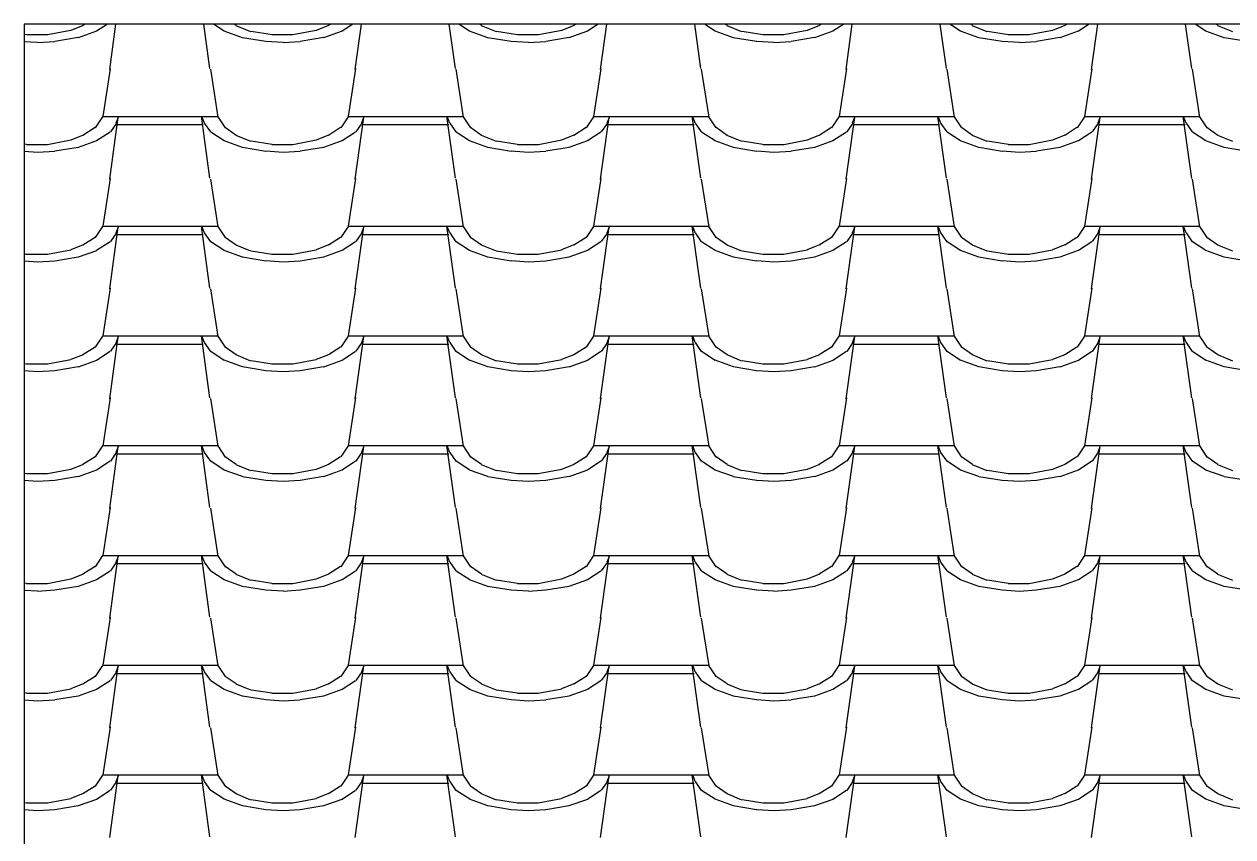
# Model space of a CAD drawing. Header units: millimetres. Extents: x 16028 to 40290, y -14212 to -8511.
# Drawn here: x 17046 to 18359, y -11668 to -10784 of the extents above; entities that cross this region are included whole.
import ezdxf

# ---------------------------------------------------------------- set-up
doc = ezdxf.new("R2010")
doc.units = ezdxf.units.MM
doc.layers.add('A-COB-___-___-EXI', color=250, linetype='Continuous', lineweight=25)

msp = doc.modelspace()

# ---------------------------------------------------------------- linework, layer by layer
at = {"layer": 'A-COB-___-___-EXI', "linetype": 'Continuous'}
for p, q in [((17096.5, -10791.5), (17071.2, -10796.2)), ((17109.8, -10785.8), (17096.5, -10791.2)), ((17124.5, -10792.1), (17104.4, -10799.3)), ((17112.1, -10784.5), (17109.7, -10786)), ((17136.3, -10784.5), (17124.6, -10792.1)), ((17145.2, -10784.5), (17138.4, -10833.7)), ((17247.7, -10832.7), (17241, -10784.5)), ((17263.2, -10792), (17251.6, -10784.5)), ((17283.1, -10799.2), (17263.1, -10792)), ((17276.2, -10786), (17274, -10784.5)), ((17292.2, -10792.8), (17276.2, -10786.2)), ((17315.2, -10796.1), (17292.5, -10792.5)), ((17363.2, -10791.5), (17337.9, -10796.2)), ((17376.5, -10785.8), (17363.2, -10791.2)), ((17391.2, -10792.1), (17371.1, -10799.3)), ((17378.9, -10784.5), (17376.4, -10786)), ((17403, -10784.5), (17391.3, -10792.1)), ((17411.9, -10784.5), (17405.1, -10833.7)), ((17514.5, -10832.7), (17507.8, -10784.5)), ((17529.9, -10792), (17518.3, -10784.5)), ((17549.8, -10799.2), (17529.8, -10792)), ((17542.9, -10786), (17540.7, -10784.5)), ((17558.9, -10792.8), (17542.9, -10786.2)), ((17581.9, -10796.1), (17559.2, -10792.6)), ((17629.9, -10791.5), (17604.6, -10796.2)), ((17643.2, -10785.8), (17629.9, -10791.2)), ((17657.8, -10792.1), (17637.8, -10799.3)), ((17645.6, -10784.5), (17643.1, -10786)), ((17669.7, -10784.5), (17658, -10792.1)), ((17678.6, -10784.5), (17671.8, -10833.7)), ((17781.2, -10832.8), (17774.5, -10784.5)), ((17796.6, -10792), (17785, -10784.5)), ((17816.5, -10799.2), (17796.5, -10792)), ((17809.6, -10786), (17807.4, -10784.5)), ((17825.6, -10792.8), (17809.6, -10786.2)), ((17848.6, -10796.1), (17825.9, -10792.6)), ((17896.6, -10791.5), (17871.3, -10796.2)), ((17909.9, -10785.8), (17896.5, -10791.2)), ((17924.5, -10792.1), (17904.5, -10799.3)), ((17912.3, -10784.5), (17909.8, -10786)), ((17936.3, -10784.5), (17924.7, -10792.1)), ((17945.3, -10784.5), (17938.5, -10833.6)), ((18047.9, -10832.8), (18041.2, -10784.5)), ((18063.3, -10792), (18051.7, -10784.5)), ((18083.2, -10799.2), (18063.2, -10792)), ((18076.3, -10786), (18074.1, -10784.5)), ((18092.3, -10792.7), (18076.3, -10786.2)), ((18115.3, -10796.1), (18092.6, -10792.6)), ((18163.3, -10791.5), (18138, -10796.2)), ((18176.6, -10785.9), (18163.2, -10791.2)), ((18191.2, -10792.1), (18171.2, -10799.3)), ((18179, -10784.5), (18176.5, -10786)), ((18203, -10784.5), (18191.4, -10792.1)), ((18212, -10784.5), (18205.2, -10833.6)), ((18314.6, -10832.8), (18307.9, -10784.5)), ((18330, -10792), (18318.4, -10784.5)), ((18349.9, -10799.2), (18329.9, -10792)), ((18343.1, -10786), (18340.8, -10784.5)), ((18359, -10792.7), (18343, -10786.2)), ((17048.5, -10796.1), (17045.8, -10795.7)), ((17060.4, -10804.5), (17045.8, -10803.6)), ((17071.1, -10796.2), (17048.4, -10796.2)), ((17079.1, -10803.5), (17060.4, -10804.7)), ((17104.5, -10799.1), (17079.2, -10803.3)), ((17308.3, -10803.4), (17283, -10799.2)), ((17327.1, -10804.5), (17308.4, -10803.3)), ((17337.8, -10796.2), (17315.1, -10796.2)), ((17345.8, -10803.5), (17327.1, -10804.7)), ((17371.2, -10799.1), (17345.9, -10803.3)), ((17575, -10803.4), (17549.7, -10799.2)), ((17593.8, -10804.5), (17575.1, -10803.3)), ((17604.5, -10796.2), (17581.8, -10796.2)), ((17612.5, -10803.5), (17593.8, -10804.7)), ((17637.9, -10799.1), (17612.6, -10803.3)), ((17841.7, -10803.4), (17816.4, -10799.2)), ((17860.5, -10804.5), (17841.8, -10803.3)), ((17871.2, -10796.2), (17848.5, -10796.2)), ((17879.2, -10803.5), (17860.5, -10804.7)), ((17904.6, -10799.1), (17879.3, -10803.3)), ((18108.4, -10803.4), (18083.1, -10799.2)), ((18127.2, -10804.5), (18108.5, -10803.3)), ((18137.9, -10796.2), (18115.2, -10796.2)), ((18145.9, -10803.5), (18127.2, -10804.7)), ((18171.3, -10799.1), (18146, -10803.3)), ((18375.1, -10803.4), (18349.8, -10799.2)), ((17139.2, -10832.9), (17131.2, -10884.7)), ((17256.6, -10885.4), (17248.6, -10833.5)), ((17405.9, -10832.9), (17397.9, -10884.8)), ((17523.3, -10885.4), (17515.3, -10833.5)), ((17672.6, -10832.9), (17664.6, -10884.8)), ((17790, -10885.4), (17782, -10833.5)), ((17939.3, -10832.9), (17931.3, -10884.8)), ((18056.6, -10885.4), (18048.6, -10833.5)), ((18206, -10832.9), (18198, -10884.8)), ((18323.3, -10885.4), (18315.3, -10833.5)), ((17131.1, -10885.1), (17123.1, -10897)), ((17148.4, -10885.1), (17131.1, -10885.1)), ((17147.7, -10885.6), (17138.4, -10953)), ((17148.3, -10885.1), (17145.6, -10892.2)), ((17247.7, -10952), (17238.4, -10884.6)), ((17241.6, -10892), (17238.9, -10884.9)), ((17256.4, -10885.1), (17239.1, -10885.1)), ((17264.5, -10897), (17256.5, -10885.1)), ((17397.8, -10885.1), (17389.8, -10897)), ((17415.1, -10885.1), (17397.8, -10885.1)), ((17414.4, -10885.6), (17405.1, -10952.9)), ((17415, -10885.1), (17412.3, -10892.2)), ((17514.4, -10952), (17505.1, -10884.6)), ((17508.3, -10892), (17505.6, -10884.9)), ((17523.1, -10885.1), (17505.8, -10885.1)), ((17531.2, -10897), (17523.2, -10885.1)), ((17664.5, -10885.1), (17656.5, -10897)), ((17681.8, -10885.1), (17664.5, -10885.1)), ((17681.1, -10885.5), (17671.8, -10952.9)), ((17681.7, -10885.1), (17679, -10892.2)), ((17781.2, -10952), (17771.8, -10884.6)), ((17775, -10892), (17772.3, -10884.9)), ((17789.8, -10885.1), (17772.5, -10885.1)), ((17797.9, -10897), (17789.9, -10885.1)), ((17931.2, -10885.1), (17923.2, -10897)), ((17948.5, -10885.1), (17931.2, -10885.1)), ((17947.9, -10885.5), (17938.5, -10952.9)), ((17948.4, -10885.1), (17945.7, -10892.2)), ((18047.9, -10952), (18038.6, -10884.7)), ((18041.7, -10892.1), (18039, -10884.9)), ((18056.5, -10885.1), (18039.2, -10885.1)), ((18064.6, -10897), (18056.6, -10885.1)), ((18197.9, -10885.1), (18189.9, -10897)), ((18215.2, -10885.1), (18197.9, -10885.1)), ((18214.6, -10885.5), (18205.2, -10952.9)), ((18215.1, -10885.1), (18212.4, -10892.2)), ((18314.6, -10952.1), (18305.3, -10884.7)), ((18308.4, -10892.1), (18305.7, -10884.9)), ((18323.2, -10885.1), (18305.9, -10885.1)), ((18331.3, -10897), (18323.3, -10885.1)), ((17123, -10896.9), (17109.7, -10905.3)), ((17146.2, -10891.9), (17139.6, -10901.5)), ((17248.6, -10901.6), (17241.9, -10892)), ((17276.2, -10905.3), (17264.2, -10896.9)), ((17389.7, -10896.9), (17376.4, -10905.3)), ((17412.9, -10892), (17406.3, -10901.5)), ((17515.3, -10901.6), (17508.6, -10892)), ((17542.9, -10905.3), (17530.9, -10896.9)), ((17656.4, -10896.9), (17643.1, -10905.3)), ((17679.6, -10892), (17672.9, -10901.5)), ((17782, -10901.6), (17775.3, -10892.1)), ((17809.6, -10905.3), (17797.6, -10896.9)), ((17923.1, -10896.9), (17909.8, -10905.3)), ((17946.3, -10892), (17939.6, -10901.5)), ((18048.6, -10901.6), (18042, -10892.1)), ((18076.3, -10905.3), (18064.3, -10896.9)), ((18189.8, -10896.9), (18176.5, -10905.3)), ((18213, -10892), (18206.3, -10901.5)), ((18315.3, -10901.6), (18308.7, -10892.1)), ((18343, -10905.3), (18331, -10896.9)), ((17096.5, -10910.7), (17071.2, -10915.5)), ((17109.8, -10905.1), (17096.5, -10910.5)), ((17124.5, -10911.4), (17104.4, -10918.5)), ((17139.2, -10901.8), (17124.6, -10911.3)), ((17263.2, -10911.3), (17248.6, -10901.8)), ((17283.1, -10918.4), (17263.1, -10911.3)), ((17292.2, -10912), (17276.2, -10905.5)), ((17315.2, -10915.4), (17292.5, -10911.8)), ((17363.2, -10910.7), (17337.9, -10915.5)), ((17376.5, -10905.1), (17363.1, -10910.5)), ((17391.1, -10911.4), (17371.1, -10918.5)), ((17405.9, -10901.8), (17391.3, -10911.3)), ((17529.9, -10911.3), (17515.3, -10901.8)), ((17549.8, -10918.4), (17529.8, -10911.3)), ((17558.9, -10912), (17542.9, -10905.5)), ((17581.9, -10915.4), (17559.2, -10911.8)), ((17629.9, -10910.7), (17604.6, -10915.5)), ((17643.2, -10905.1), (17629.8, -10910.5)), ((17657.8, -10911.4), (17637.8, -10918.5)), ((17672.6, -10901.8), (17658, -10911.3)), ((17796.6, -10911.3), (17782, -10901.8)), ((17816.5, -10918.4), (17796.5, -10911.3)), ((17825.6, -10912), (17809.6, -10905.5)), ((17848.6, -10915.4), (17825.9, -10911.8)), ((17896.6, -10910.7), (17871.2, -10915.5)), ((17909.9, -10905.1), (17896.5, -10910.5)), ((17924.5, -10911.4), (17904.5, -10918.5)), ((17939.3, -10901.8), (17924.7, -10911.3)), ((18063.3, -10911.3), (18048.7, -10901.8)), ((18083.2, -10918.4), (18063.2, -10911.3)), ((18092.3, -10912), (18076.3, -10905.5)), ((18115.3, -10915.4), (18092.6, -10911.8)), ((18163.3, -10910.7), (18137.9, -10915.5)), ((18176.6, -10905.1), (18163.2, -10910.5)), ((18191.2, -10911.4), (18171.2, -10918.5)), ((18206, -10901.8), (18191.3, -10911.3)), ((18330, -10911.3), (18315.4, -10901.8)), ((18349.9, -10918.4), (18329.9, -10911.3)), ((18359, -10912), (18343, -10905.5)), ((17048.5, -10915.4), (17045.8, -10915)), ((17060.4, -10923.8), (17045.8, -10922.8)), ((17071.1, -10915.5), (17048.4, -10915.5)), ((17079.1, -10922.7), (17060.4, -10923.9)), ((17104.5, -10918.4), (17079.2, -10922.6)), ((17308.3, -10922.7), (17283, -10918.5)), ((17327.1, -10923.8), (17308.4, -10922.6)), ((17337.8, -10915.5), (17315.1, -10915.5)), ((17345.8, -10922.7), (17327.1, -10923.9)), ((17371.2, -10918.4), (17345.9, -10922.6)), ((17575, -10922.7), (17549.7, -10918.5)), ((17593.8, -10923.8), (17575.1, -10922.6)), ((17604.5, -10915.5), (17581.8, -10915.5)), ((17612.5, -10922.7), (17593.8, -10923.9)), ((17637.9, -10918.4), (17612.6, -10922.6)), ((17841.7, -10922.7), (17816.4, -10918.5)), ((17860.5, -10923.8), (17841.8, -10922.6)), ((17871.2, -10915.5), (17848.5, -10915.5)), ((17879.2, -10922.7), (17860.5, -10923.9)), ((17904.6, -10918.4), (17879.3, -10922.6)), ((18108.4, -10922.7), (18083.1, -10918.5)), ((18127.2, -10923.8), (18108.5, -10922.6)), ((18137.9, -10915.5), (18115.2, -10915.5)), ((18145.9, -10922.7), (18127.2, -10923.9)), ((18171.3, -10918.4), (18146, -10922.6)), ((18375.1, -10922.7), (18349.8, -10918.5)), ((17139.2, -10952.1), (17131.2, -11004)), ((17256.6, -11004.7), (17248.6, -10952.8)), ((17405.9, -10952.1), (17397.9, -11004)), ((17523.3, -11004.7), (17515.3, -10952.8)), ((17672.6, -10952.2), (17664.6, -11004)), ((17790, -11004.7), (17782, -10952.8)), ((17939.3, -10952.2), (17931.3, -11004)), ((18056.7, -11004.7), (18048.6, -10952.8)), ((18206, -10952.2), (18198, -11004.1)), ((18323.3, -11004.7), (18315.3, -10952.8)), ((17131.1, -11004.3), (17123.1, -11016.3)), ((17148.4, -11004.4), (17131.1, -11004.4)), ((17147.7, -11004.8), (17138.4, -11072.2)), ((17148.3, -11004.4), (17145.6, -11011.5)), ((17247.7, -11071.3), (17238.4, -11003.9)), ((17241.6, -11011.3), (17238.9, -11004.2)), ((17256.4, -11004.4), (17239.1, -11004.4)), ((17264.5, -11016.3), (17256.5, -11004.4)), ((17397.8, -11004.3), (17389.8, -11016.3)), ((17415.1, -11004.4), (17397.8, -11004.4)), ((17414.4, -11004.8), (17405.1, -11072.2)), ((17415, -11004.4), (17412.3, -11011.5)), ((17514.4, -11071.3), (17505.1, -11003.9)), ((17508.3, -11011.3), (17505.6, -11004.2)), ((17523.1, -11004.4), (17505.8, -11004.4)), ((17531.2, -11016.3), (17523.2, -11004.4)), ((17664.5, -11004.3), (17656.5, -11016.3)), ((17681.8, -11004.4), (17664.5, -11004.4)), ((17681.1, -11004.8), (17671.8, -11072.2)), ((17681.7, -11004.4), (17679, -11011.5)), ((17781.2, -11071.3), (17771.8, -11003.9)), ((17775, -11011.3), (17772.3, -11004.2)), ((17789.8, -11004.4), (17772.5, -11004.4)), ((17797.9, -11016.3), (17789.9, -11004.4)), ((17931.2, -11004.3), (17923.2, -11016.3)), ((17948.5, -11004.4), (17931.2, -11004.4)), ((17947.9, -11004.8), (17938.5, -11072.2)), ((17948.4, -11004.4), (17945.7, -11011.5)), ((18047.9, -11071.3), (18038.5, -11003.9)), ((18041.7, -11011.3), (18039, -11004.2)), ((18056.5, -11004.4), (18039.2, -11004.4)), ((18064.6, -11016.3), (18056.6, -11004.4)), ((18197.9, -11004.3), (18189.9, -11016.3)), ((18215.2, -11004.4), (18197.9, -11004.4)), ((18214.6, -11004.8), (18205.2, -11072.2)), ((18215.1, -11004.4), (18212.4, -11011.5)), ((18314.6, -11071.3), (18305.3, -11003.9)), ((18308.4, -11011.3), (18305.7, -11004.2)), ((18323.2, -11004.4), (18305.9, -11004.4)), ((18331.3, -11016.3), (18323.3, -11004.4)), ((17123, -11016.2), (17109.7, -11024.6)), ((17146.2, -11011.2), (17139.6, -11020.8)), ((17248.6, -11020.9), (17241.9, -11011.3)), ((17276.2, -11024.6), (17264.2, -11016.2)), ((17389.7, -11016.2), (17376.4, -11024.6)), ((17412.9, -11011.2), (17406.2, -11020.8)), ((17515.3, -11020.9), (17508.6, -11011.3)), ((17542.9, -11024.6), (17530.9, -11016.2)), ((17656.4, -11016.2), (17643.1, -11024.6)), ((17679.6, -11011.2), (17672.9, -11020.8)), ((17782, -11020.9), (17775.3, -11011.3)), ((17809.6, -11024.6), (17797.6, -11016.2)), ((17923.1, -11016.2), (17909.8, -11024.6)), ((17946.3, -11011.2), (17939.6, -11020.8)), ((18048.6, -11020.9), (18042, -11011.3)), ((18076.3, -11024.6), (18064.3, -11016.2)), ((18189.8, -11016.2), (18176.5, -11024.6)), ((18213, -11011.3), (18206.3, -11020.8)), ((18315.3, -11020.9), (18308.7, -11011.3)), ((18343, -11024.6), (18331, -11016.2)), ((17096.5, -11030), (17071.1, -11034.8)), ((17109.8, -11024.4), (17096.4, -11029.7)), ((17124.4, -11030.7), (17104.4, -11037.8)), ((17139.2, -11021.1), (17124.6, -11030.6)), ((17263.2, -11030.6), (17248.6, -11021)), ((17283.1, -11037.7), (17263.1, -11030.5)), ((17292.2, -11031.3), (17276.2, -11024.7)), ((17315.2, -11034.7), (17292.5, -11031.1)), ((17363.2, -11030), (17337.8, -11034.8)), ((17376.5, -11024.4), (17363.1, -11029.8)), ((17391.1, -11030.6), (17371.1, -11037.8)), ((17405.9, -11021.1), (17391.3, -11030.6)), ((17529.9, -11030.6), (17515.3, -11021)), ((17549.8, -11037.7), (17529.8, -11030.5)), ((17558.9, -11031.3), (17542.9, -11024.7)), ((17581.9, -11034.7), (17559.2, -11031.1)), ((17629.9, -11030), (17604.5, -11034.8)), ((17643.2, -11024.4), (17629.8, -11029.8)), ((17657.8, -11030.6), (17637.8, -11037.8)), ((17672.6, -11021.1), (17658, -11030.6)), ((17796.6, -11030.6), (17782, -11021)), ((17816.5, -11037.7), (17796.5, -11030.5)), ((17825.6, -11031.3), (17809.6, -11024.7)), ((17848.6, -11034.7), (17825.9, -11031.1)), ((17896.6, -11030), (17871.2, -11034.8)), ((17909.9, -11024.4), (17896.5, -11029.8)), ((17924.5, -11030.6), (17904.5, -11037.8)), ((17939.3, -11021.1), (17924.7, -11030.6)), ((18063.3, -11030.6), (18048.7, -11021)), ((18083.2, -11037.7), (18063.2, -11030.5)), ((18092.3, -11031.3), (18076.3, -11024.7)), ((18115.3, -11034.7), (18092.6, -11031.1)), ((18163.3, -11030), (18137.9, -11034.8)), ((18176.6, -11024.4), (18163.2, -11029.8)), ((18191.2, -11030.6), (18171.2, -11037.8)), ((18206, -11021.1), (18191.3, -11030.6)), ((18330, -11030.6), (18315.4, -11021)), ((18349.9, -11037.7), (18329.9, -11030.5)), ((18359, -11031.3), (18343, -11024.7)), ((17048.5, -11034.7), (17045.8, -11034.2)), ((17060.4, -11043), (17045.8, -11042.1)), ((17071.1, -11034.8), (17048.4, -11034.8)), ((17079.1, -11042), (17060.4, -11043.2)), ((17104.5, -11037.7), (17079.2, -11041.9)), ((17308.3, -11041.9), (17283, -11037.8)), ((17327.1, -11043), (17308.4, -11041.8)), ((17337.8, -11034.8), (17315.1, -11034.8)), ((17345.8, -11042), (17327.1, -11043.2)), ((17371.2, -11037.7), (17345.9, -11041.9)), ((17575, -11041.9), (17549.7, -11037.8)), ((17593.8, -11043), (17575.1, -11041.8)), ((17604.5, -11034.8), (17581.8, -11034.8)), ((17612.5, -11042), (17593.8, -11043.2)), ((17637.9, -11037.7), (17612.6, -11041.9)), ((17841.7, -11041.9), (17816.4, -11037.8)), ((17860.5, -11043), (17841.8, -11041.8)), ((17871.2, -11034.8), (17848.5, -11034.8)), ((17879.2, -11042), (17860.5, -11043.2)), ((17904.6, -11037.7), (17879.3, -11041.9)), ((18108.4, -11041.9), (18083.1, -11037.8)), ((18127.2, -11043), (18108.5, -11041.8)), ((18137.9, -11034.8), (18115.2, -11034.8)), ((18145.9, -11042), (18127.2, -11043.2)), ((18171.3, -11037.7), (18146, -11041.9)), ((18375.1, -11041.9), (18349.8, -11037.8)), ((17139.2, -11071.4), (17131.2, -11123.3)), ((17256.6, -11124), (17248.6, -11072.1)), ((17405.9, -11071.4), (17397.9, -11123.3)), ((17523.3, -11124), (17515.3, -11072.1)), ((17672.6, -11071.4), (17664.6, -11123.3)), ((17790, -11123.9), (17782, -11072.1)), ((17939.3, -11071.4), (17931.3, -11123.3)), ((18056.7, -11123.9), (18048.6, -11072)), ((18206, -11071.4), (18198, -11123.3)), ((18323.3, -11123.9), (18315.3, -11072)), ((17131.1, -11123.6), (17123.1, -11135.5)), ((17148.4, -11123.6), (17131.1, -11123.6)), ((17148.3, -11123.6), (17145.6, -11130.8)), ((17247.7, -11190.5), (17238.4, -11123.2)), ((17241.6, -11130.6), (17238.9, -11123.4)), ((17256.4, -11123.6), (17239.1, -11123.6)), ((17264.5, -11135.6), (17256.5, -11123.7)), ((17397.8, -11123.6), (17389.8, -11135.5)), ((17415.1, -11123.6), (17397.8, -11123.6)), ((17415, -11123.6), (17412.3, -11130.8)), ((17514.4, -11190.6), (17505.1, -11123.2)), ((17508.3, -11130.6), (17505.6, -11123.4)), ((17523.1, -11123.6), (17505.8, -11123.6)), ((17531.2, -11135.6), (17523.2, -11123.7)), ((17664.5, -11123.6), (17656.5, -11135.5)), ((17681.8, -11123.6), (17664.5, -11123.6)), ((17681.7, -11123.6), (17679, -11130.8)), ((17781.2, -11190.6), (17771.8, -11123.2)), ((17775, -11130.6), (17772.3, -11123.4)), ((17789.8, -11123.6), (17772.5, -11123.6)), ((17797.9, -11135.6), (17789.9, -11123.7)), ((17931.2, -11123.6), (17923.2, -11135.5)), ((17948.5, -11123.6), (17931.2, -11123.6)), ((17948.4, -11123.6), (17945.7, -11130.8)), ((18047.9, -11190.6), (18038.5, -11123.2)), ((18041.7, -11130.6), (18039, -11123.4)), ((18056.5, -11123.6), (18039.2, -11123.6)), ((18064.6, -11135.6), (18056.6, -11123.7)), ((18197.9, -11123.6), (18189.9, -11135.5)), ((18215.2, -11123.6), (18197.9, -11123.6)), ((18215.1, -11123.6), (18212.4, -11130.8)), ((18314.6, -11190.6), (18305.3, -11123.2)), ((18308.4, -11130.6), (18305.7, -11123.4)), ((18323.2, -11123.6), (18305.9, -11123.6)), ((18331.3, -11135.6), (18323.3, -11123.7)), ((17123, -11135.5), (17109.7, -11143.8)), ((17147.7, -11124.1), (17138.4, -11191.5)), ((17146.2, -11130.5), (17139.6, -11140)), ((17248.6, -11140.1), (17241.9, -11130.6)), ((17276.2, -11143.8), (17264.2, -11135.5)), ((17389.7, -11135.5), (17376.4, -11143.8)), ((17414.4, -11124.1), (17405.1, -11191.5)), ((17412.9, -11130.5), (17406.2, -11140)), ((17515.3, -11140.1), (17508.6, -11130.6)), ((17542.9, -11143.8), (17530.9, -11135.5)), ((17656.4, -11135.5), (17643.1, -11143.8)), ((17681.1, -11124.1), (17671.8, -11191.5)), ((17679.6, -11130.5), (17672.9, -11140.1)), ((17782, -11140.1), (17775.3, -11130.6)), ((17809.6, -11143.8), (17797.6, -11135.5)), ((17923.1, -11135.5), (17909.8, -11143.8)), ((17947.9, -11124.1), (17938.5, -11191.5)), ((17946.3, -11130.5), (17939.6, -11140.1)), ((18048.6, -11140.1), (18042, -11130.6)), ((18076.3, -11143.8), (18064.3, -11135.5)), ((18189.8, -11135.5), (18176.5, -11143.8)), ((18214.6, -11124.1), (18205.2, -11191.4)), ((18213, -11130.5), (18206.3, -11140.1)), ((18315.3, -11140.1), (18308.7, -11130.6)), ((18343, -11143.8), (18331, -11135.5)), ((17096.5, -11149.3), (17071.1, -11154)), ((17109.8, -11143.7), (17096.4, -11149)), ((17124.4, -11149.9), (17104.4, -11157.1)), ((17139.2, -11140.3), (17124.6, -11149.9)), ((17263.3, -11149.9), (17248.6, -11140.3)), ((17283.1, -11157), (17263.1, -11149.8)), ((17292.2, -11150.6), (17276.2, -11144)), ((17363.2, -11149.3), (17337.8, -11154)), ((17376.5, -11143.7), (17363.1, -11149)), ((17391.1, -11149.9), (17371.1, -11157.1)), ((17405.9, -11140.3), (17391.3, -11149.9)), ((17529.9, -11149.9), (17515.3, -11140.3)), ((17549.8, -11157), (17529.8, -11149.8)), ((17558.9, -11150.6), (17542.9, -11144)), ((17629.9, -11149.3), (17604.5, -11154)), ((17643.2, -11143.7), (17629.8, -11149)), ((17657.8, -11149.9), (17637.8, -11157.1)), ((17672.6, -11140.3), (17658, -11149.9)), ((17796.6, -11149.9), (17782, -11140.3)), ((17816.5, -11157), (17796.5, -11149.8)), ((17825.6, -11150.6), (17809.6, -11144)), ((17896.6, -11149.3), (17871.2, -11154)), ((17909.9, -11143.7), (17896.5, -11149)), ((17924.5, -11149.9), (17904.5, -11157.1)), ((17939.3, -11140.3), (17924.6, -11149.9)), ((18063.3, -11149.9), (18048.7, -11140.3)), ((18083.2, -11157), (18063.2, -11149.8)), ((18092.3, -11150.6), (18076.3, -11144)), ((18163.3, -11149.3), (18137.9, -11154)), ((18176.6, -11143.7), (18163.2, -11149.1)), ((18191.2, -11149.9), (18171.2, -11157.1)), ((18206, -11140.3), (18191.3, -11149.9)), ((18330, -11149.9), (18315.4, -11140.3)), ((18349.9, -11157), (18329.9, -11149.8)), ((18359, -11150.6), (18343, -11144)), ((17048.5, -11153.9), (17045.8, -11153.5)), ((17060.4, -11162.3), (17045.8, -11161.4)), ((17071.1, -11154), (17048.4, -11154)), ((17079.1, -11161.3), (17060.4, -11162.5)), ((17104.5, -11157), (17079.2, -11161.1)), ((17308.3, -11161.2), (17282.9, -11157)), ((17315.2, -11153.9), (17292.5, -11150.4)), ((17327.1, -11162.3), (17308.4, -11161.1)), ((17337.8, -11154), (17315.1, -11154)), ((17345.8, -11161.3), (17327.1, -11162.5)), ((17371.2, -11157), (17345.9, -11161.1)), ((17575, -11161.2), (17549.6, -11157)), ((17581.9, -11153.9), (17559.2, -11150.4)), ((17593.8, -11162.3), (17575.1, -11161.1)), ((17604.5, -11154), (17581.8, -11154)), ((17612.5, -11161.3), (17593.8, -11162.5)), ((17637.9, -11157), (17612.6, -11161.1)), ((17841.7, -11161.2), (17816.4, -11157)), ((17848.6, -11153.9), (17825.9, -11150.4)), ((17860.5, -11162.3), (17841.8, -11161.1)), ((17871.2, -11154), (17848.5, -11154)), ((17879.2, -11161.3), (17860.5, -11162.5)), ((17904.6, -11157), (17879.3, -11161.1)), ((18108.4, -11161.2), (18083.1, -11157)), ((18115.3, -11153.9), (18092.6, -11150.4)), ((18127.2, -11162.3), (18108.5, -11161.1)), ((18137.9, -11154), (18115.2, -11154)), ((18145.9, -11161.3), (18127.2, -11162.5)), ((18171.3, -11157), (18146, -11161.1)), ((18375.1, -11161.2), (18349.8, -11157)), ((17139.2, -11190.7), (17131.2, -11242.6)), ((17256.6, -11243.2), (17248.6, -11191.3)), ((17405.9, -11190.7), (17397.9, -11242.6)), ((17523.3, -11243.2), (17515.3, -11191.3)), ((17672.6, -11190.7), (17664.6, -11242.6)), ((17790, -11243.2), (17782, -11191.3)), ((17939.3, -11190.7), (17931.3, -11242.6)), ((18056.7, -11243.2), (18048.6, -11191.3)), ((18206, -11190.7), (18198, -11242.6)), ((18323.3, -11243.2), (18315.3, -11191.3)), ((17123, -11254.8), (17109.7, -11263.1)), ((17131.1, -11242.9), (17123.1, -11254.8)), ((17148.4, -11242.9), (17131.1, -11242.9)), ((17147.7, -11243.4), (17138.4, -11310.8)), ((17146.2, -11249.8), (17139.5, -11259.3)), ((17148.3, -11242.9), (17145.6, -11250.1)), ((17247.7, -11309.8), (17238.4, -11242.4)), ((17241.6, -11249.9), (17238.9, -11242.7)), ((17256.4, -11242.9), (17239.1, -11242.9)), ((17248.6, -11259.4), (17241.9, -11249.9)), ((17264.5, -11254.9), (17256.5, -11242.9)), ((17276.2, -11263.1), (17264.2, -11254.8)), ((17389.7, -11254.8), (17376.4, -11263.1)), ((17397.8, -11242.9), (17389.8, -11254.8)), ((17415.1, -11242.9), (17397.8, -11242.9)), ((17414.4, -11243.4), (17405.1, -11310.8)), ((17412.9, -11249.8), (17406.2, -11259.3)), ((17415, -11242.9), (17412.3, -11250.1)), ((17514.4, -11309.8), (17505.1, -11242.4)), ((17508.3, -11249.9), (17505.6, -11242.7)), ((17523.1, -11242.9), (17505.8, -11242.9)), ((17515.3, -11259.4), (17508.6, -11249.9)), ((17531.2, -11254.9), (17523.2, -11242.9)), ((17542.9, -11263.1), (17530.9, -11254.8)), ((17656.4, -11254.8), (17643.1, -11263.1)), ((17664.5, -11242.9), (17656.5, -11254.8)), ((17681.8, -11242.9), (17664.5, -11242.9)), ((17681.1, -11243.4), (17671.8, -11310.7)), ((17679.6, -11249.8), (17672.9, -11259.3)), ((17681.7, -11242.9), (17679, -11250.1)), ((17781.2, -11309.8), (17771.8, -11242.5)), ((17775, -11249.9), (17772.3, -11242.7)), ((17789.8, -11242.9), (17772.5, -11242.9)), ((17782, -11259.4), (17775.3, -11249.9)), ((17797.9, -11254.9), (17789.9, -11242.9)), ((17809.6, -11263.1), (17797.6, -11254.8)), ((17923.1, -11254.8), (17909.8, -11263.1)), ((17931.2, -11242.9), (17923.2, -11254.8)), ((17948.5, -11242.9), (17931.2, -11242.9)), ((17947.9, -11243.3), (17938.5, -11310.7)), ((17946.3, -11249.8), (17939.6, -11259.3)), ((17948.4, -11242.9), (17945.7, -11250.1)), ((18047.9, -11309.9), (18038.5, -11242.5)), ((18041.7, -11249.9), (18039, -11242.7)), ((18056.5, -11242.9), (18039.2, -11242.9)), ((18048.6, -11259.4), (18042, -11249.9)), ((18064.6, -11254.9), (18056.6, -11242.9)), ((18076.3, -11263.1), (18064.3, -11254.8)), ((18189.8, -11254.8), (18176.5, -11263.1)), ((18197.9, -11242.9), (18189.9, -11254.8)), ((18215.2, -11242.9), (18197.9, -11242.9)), ((18214.6, -11243.3), (18205.2, -11310.7)), ((18213, -11249.8), (18206.3, -11259.3)), ((18215.1, -11242.9), (18212.4, -11250.1)), ((18314.6, -11309.9), (18305.3, -11242.5)), ((18308.4, -11249.9), (18305.7, -11242.7)), ((18323.2, -11242.9), (18305.9, -11242.9)), ((18315.3, -11259.4), (18308.7, -11249.9)), ((18331.3, -11254.9), (18323.3, -11242.9)), ((18343, -11263.1), (18331, -11254.8)), ((17109.8, -11262.9), (17096.4, -11268.3)), ((17139.2, -11259.6), (17124.6, -11269.2)), ((17263.3, -11269.1), (17248.6, -11259.6)), ((17292.2, -11269.9), (17276.2, -11263.3)), ((17376.5, -11262.9), (17363.1, -11268.3)), ((17405.9, -11259.6), (17391.3, -11269.2)), ((17530, -11269.1), (17515.3, -11259.6)), ((17558.9, -11269.9), (17542.9, -11263.3)), ((17643.2, -11263), (17629.8, -11268.3)), ((17672.6, -11259.6), (17657.9, -11269.2)), ((17796.6, -11269.1), (17782, -11259.6)), ((17825.6, -11269.9), (17809.6, -11263.3)), ((17909.9, -11263), (17896.5, -11268.3)), ((17939.3, -11259.6), (17924.6, -11269.2)), ((18063.3, -11269.1), (18048.7, -11259.6)), ((18092.3, -11269.8), (18076.3, -11263.3)), ((18176.6, -11263), (18163.2, -11268.3)), ((18206, -11259.6), (18191.3, -11269.2)), ((18330, -11269.1), (18315.4, -11259.6)), ((18359, -11269.8), (18343, -11263.3)), ((17048.5, -11273.2), (17045.8, -11272.8)), ((17060.4, -11281.6), (17045.8, -11280.6)), ((17071.1, -11273.3), (17048.4, -11273.3)), ((17079.1, -11280.6), (17060.4, -11281.7)), ((17096.5, -11268.5), (17071.1, -11273.3)), ((17104.5, -11276.2), (17079.2, -11280.4)), ((17124.4, -11269.2), (17104.4, -11276.4)), ((17283.1, -11276.2), (17263.1, -11269.1)), ((17308.3, -11280.5), (17282.9, -11276.3)), ((17315.2, -11273.2), (17292.5, -11269.6)), ((17327.1, -11281.6), (17308.4, -11280.4)), ((17337.8, -11273.3), (17315.1, -11273.3)), ((17345.8, -11280.6), (17327.1, -11281.7)), ((17363.2, -11268.5), (17337.8, -11273.3)), ((17371.2, -11276.2), (17345.9, -11280.4)), ((17391.1, -11269.2), (17371.1, -11276.3)), ((17549.8, -11276.2), (17529.8, -11269.1)), ((17575, -11280.5), (17549.6, -11276.3)), ((17581.9, -11273.2), (17559.2, -11269.6)), ((17593.8, -11281.6), (17575.1, -11280.4)), ((17604.5, -11273.3), (17581.8, -11273.3)), ((17612.5, -11280.6), (17593.8, -11281.7)), ((17629.9, -11268.5), (17604.5, -11273.3)), ((17637.9, -11276.2), (17612.6, -11280.4)), ((17657.8, -11269.2), (17637.8, -11276.3)), ((17816.5, -11276.2), (17796.5, -11269.1)), ((17841.7, -11280.5), (17816.3, -11276.3)), ((17848.6, -11273.2), (17825.9, -11269.6)), ((17860.5, -11281.6), (17841.8, -11280.4)), ((17871.2, -11273.3), (17848.5, -11273.3)), ((17879.2, -11280.5), (17860.5, -11281.7)), ((17896.6, -11268.5), (17871.2, -11273.3)), ((17904.6, -11276.2), (17879.3, -11280.4)), ((17924.5, -11269.2), (17904.5, -11276.3)), ((18083.2, -11276.2), (18063.2, -11269.1)), ((18108.4, -11280.5), (18083, -11276.3)), ((18115.3, -11273.2), (18092.6, -11269.6)), ((18127.2, -11281.6), (18108.5, -11280.4)), ((18137.9, -11273.3), (18115.2, -11273.3)), ((18145.9, -11280.5), (18127.2, -11281.7)), ((18163.3, -11268.5), (18137.9, -11273.3)), ((18171.3, -11276.2), (18145.9, -11280.4)), ((18191.2, -11269.2), (18171.2, -11276.3)), ((18349.9, -11276.2), (18329.9, -11269.1)), ((18375.1, -11280.5), (18349.7, -11276.3)), ((17139.2, -11309.9), (17131.2, -11361.8)), ((17256.6, -11362.5), (17248.6, -11310.6)), ((17405.9, -11310), (17397.9, -11361.8)), ((17523.3, -11362.5), (17515.3, -11310.6)), ((17672.6, -11310), (17664.6, -11361.9)), ((17790, -11362.5), (17782, -11310.6)), ((17939.3, -11310), (17931.3, -11361.9)), ((18056.7, -11362.5), (18048.7, -11310.6)), ((18206, -11310), (18198, -11361.9)), ((18323.4, -11362.5), (18315.3, -11310.6)), ((17131.1, -11362.1), (17123.1, -11374.1)), ((17148.4, -11362.2), (17131.1, -11362.2)), ((17147.7, -11362.7), (17138.4, -11430)), ((17146.2, -11369), (17139.5, -11378.6)), ((17148.3, -11362.2), (17145.6, -11369.3)), ((17247.7, -11429.1), (17238.4, -11361.7)), ((17241.6, -11369.1), (17238.9, -11362)), ((17256.4, -11362.2), (17239.1, -11362.2)), ((17248.6, -11378.7), (17241.9, -11369.1)), ((17264.5, -11374.1), (17256.5, -11362.2)), ((17397.8, -11362.1), (17389.8, -11374.1)), ((17415.1, -11362.2), (17397.8, -11362.2)), ((17414.4, -11362.6), (17405.1, -11430)), ((17412.9, -11369), (17406.2, -11378.6)), ((17415, -11362.2), (17412.3, -11369.3)), ((17514.4, -11429.1), (17505.1, -11361.7)), ((17508.3, -11369.1), (17505.6, -11362)), ((17523.1, -11362.2), (17505.8, -11362.2)), ((17515.3, -11378.7), (17508.6, -11369.1)), ((17531.2, -11374.1), (17523.2, -11362.2)), ((17664.5, -11362.1), (17656.5, -11374.1)), ((17681.8, -11362.2), (17664.5, -11362.2)), ((17681.1, -11362.6), (17671.8, -11430)), ((17679.6, -11369.1), (17672.9, -11378.6)), ((17681.7, -11362.2), (17679, -11369.3)), ((17781.2, -11429.1), (17771.8, -11361.7)), ((17775, -11369.1), (17772.3, -11362)), ((17789.8, -11362.2), (17772.5, -11362.2)), ((17782, -11378.7), (17775.3, -11369.1)), ((17797.9, -11374.1), (17789.9, -11362.2)), ((17931.2, -11362.1), (17923.2, -11374.1)), ((17948.5, -11362.2), (17931.2, -11362.2)), ((17947.9, -11362.6), (17938.5, -11430)), ((17946.3, -11369.1), (17939.6, -11378.6)), ((17948.4, -11362.2), (17945.7, -11369.3)), ((18047.9, -11429.1), (18038.5, -11361.7)), ((18041.7, -11369.1), (18039, -11362)), ((18056.5, -11362.2), (18039.2, -11362.2)), ((18048.7, -11378.7), (18042, -11369.1)), ((18064.6, -11374.1), (18056.6, -11362.2)), ((18197.9, -11362.1), (18189.9, -11374.1)), ((18215.2, -11362.2), (18197.9, -11362.2)), ((18214.6, -11362.6), (18205.2, -11430)), ((18213, -11369.1), (18206.3, -11378.6)), ((18215.1, -11362.2), (18212.4, -11369.3)), ((18314.6, -11429.1), (18305.3, -11361.7)), ((18308.4, -11369.1), (18305.7, -11362)), ((18323.2, -11362.2), (18305.9, -11362.2)), ((18315.3, -11378.7), (18308.7, -11369.1)), ((18331.3, -11374.1), (18323.3, -11362.2)), ((17109.8, -11382.2), (17096.4, -11387.6)), ((17123, -11374), (17109.7, -11382.4)), ((17139.2, -11378.9), (17124.6, -11388.4)), ((17263.3, -11388.4), (17248.6, -11378.9)), ((17276.2, -11382.4), (17264.2, -11374)), ((17292.2, -11389.1), (17276.2, -11382.6)), ((17376.5, -11382.2), (17363.1, -11387.6)), ((17389.7, -11374), (17376.4, -11382.4)), ((17405.9, -11378.9), (17391.3, -11388.4)), ((17530, -11388.4), (17515.3, -11378.9)), ((17542.9, -11382.4), (17530.9, -11374)), ((17558.9, -11389.1), (17542.9, -11382.6)), ((17643.2, -11382.2), (17629.8, -11387.6)), ((17656.4, -11374), (17643.1, -11382.4)), ((17672.6, -11378.9), (17657.9, -11388.4)), ((17796.6, -11388.4), (17782, -11378.9)), ((17809.6, -11382.4), (17797.6, -11374)), ((17825.6, -11389.1), (17809.6, -11382.6)), ((17909.9, -11382.2), (17896.5, -11387.6)), ((17923.1, -11374), (17909.8, -11382.4)), ((17939.3, -11378.9), (17924.6, -11388.4)), ((18063.3, -11388.4), (18048.7, -11378.9)), ((18076.3, -11382.4), (18064.3, -11374)), ((18092.3, -11389.1), (18076.3, -11382.6)), ((18176.6, -11382.2), (18163.2, -11387.6)), ((18189.8, -11374), (18176.5, -11382.4)), ((18206, -11378.9), (18191.3, -11388.4)), ((18330, -11388.4), (18315.4, -11378.9)), ((18343, -11382.4), (18331, -11374)), ((18359, -11389.1), (18343, -11382.6)), ((17048.5, -11392.5), (17045.8, -11392)), ((17071.1, -11392.6), (17048.4, -11392.6)), ((17096.5, -11387.8), (17071.1, -11392.6)), ((17104.5, -11395.5), (17079.2, -11399.7)), ((17124.4, -11388.5), (17104.4, -11395.6)), ((17283.1, -11395.5), (17263.1, -11388.4)), ((17308.3, -11399.8), (17282.9, -11395.6)), ((17315.2, -11392.5), (17292.5, -11388.9)), ((17327.1, -11400.8), (17308.4, -11399.7)), ((17337.8, -11392.6), (17315.1, -11392.6)), ((17363.2, -11387.8), (17337.8, -11392.6)), ((17371.2, -11395.5), (17345.8, -11399.7)), ((17391.1, -11388.5), (17371.1, -11395.6)), ((17549.8, -11395.5), (17529.8, -11388.4)), ((17575, -11399.8), (17549.6, -11395.6)), ((17581.9, -11392.5), (17559.2, -11388.9)), ((17593.8, -11400.8), (17575.1, -11399.7)), ((17604.5, -11392.6), (17581.8, -11392.6)), ((17629.9, -11387.8), (17604.5, -11392.6)), ((17637.9, -11395.5), (17612.5, -11399.7)), ((17657.8, -11388.5), (17637.8, -11395.6)), ((17816.5, -11395.5), (17796.5, -11388.4)), ((17841.7, -11399.8), (17816.3, -11395.6)), ((17848.6, -11392.5), (17825.9, -11388.9)), ((17860.5, -11400.8), (17841.8, -11399.7)), ((17871.2, -11392.6), (17848.5, -11392.6)), ((17896.6, -11387.8), (17871.2, -11392.6)), ((17904.6, -11395.5), (17879.2, -11399.7)), ((17924.5, -11388.5), (17904.5, -11395.6)), ((18083.2, -11395.5), (18063.2, -11388.4)), ((18108.4, -11399.8), (18083, -11395.6)), ((18115.3, -11392.5), (18092.6, -11388.9)), ((18127.2, -11400.9), (18108.5, -11399.7)), ((18137.9, -11392.6), (18115.2, -11392.6)), ((18163.3, -11387.8), (18137.9, -11392.6)), ((18171.3, -11395.5), (18145.9, -11399.7)), ((18191.2, -11388.5), (18171.2, -11395.6)), ((18349.9, -11395.5), (18329.9, -11388.4)), ((18375.1, -11399.8), (18349.7, -11395.6)), ((17060.4, -11400.8), (17045.8, -11399.9)), ((17079.1, -11399.8), (17060.4, -11401)), ((17345.8, -11399.8), (17327.1, -11401)), ((17612.5, -11399.8), (17593.8, -11401)), ((17879.2, -11399.8), (17860.5, -11401)), ((18145.9, -11399.8), (18127.2, -11401)), ((17139.2, -11429.2), (17131.2, -11481.1)), ((17256.6, -11481.8), (17248.6, -11429.9)), ((17405.9, -11429.2), (17397.9, -11481.1)), ((17523.3, -11481.8), (17515.3, -11429.9)), ((17672.6, -11429.2), (17664.6, -11481.1)), ((17790, -11481.8), (17782, -11429.9)), ((17939.3, -11429.2), (17931.3, -11481.1)), ((18056.7, -11481.8), (18048.7, -11429.9)), ((18206, -11429.3), (18198, -11481.1)), ((18323.4, -11481.7), (18315.3, -11429.9)), ((17131.1, -11481.4), (17123.1, -11493.3)), ((17148.4, -11481.4), (17131.1, -11481.4)), ((17147.7, -11481.9), (17138.4, -11549.3)), ((17146.2, -11488.3), (17139.5, -11497.9)), ((17148.3, -11481.4), (17145.6, -11488.6)), ((17247.7, -11548.4), (17238.4, -11481)), ((17241.6, -11488.4), (17238.9, -11481.2)), ((17256.4, -11481.4), (17239.1, -11481.4)), ((17248.6, -11497.9), (17241.9, -11488.4)), ((17264.5, -11493.4), (17256.5, -11481.5)), ((17397.8, -11481.4), (17389.8, -11493.3)), ((17415.1, -11481.4), (17397.8, -11481.4)), ((17414.4, -11481.9), (17405.1, -11549.3)), ((17412.9, -11488.3), (17406.2, -11497.9)), ((17415, -11481.4), (17412.3, -11488.6)), ((17514.4, -11548.4), (17505.1, -11481)), ((17508.3, -11488.4), (17505.6, -11481.2)), ((17523.1, -11481.4), (17505.8, -11481.4)), ((17515.3, -11497.9), (17508.6, -11488.4)), ((17531.2, -11493.4), (17523.2, -11481.5)), ((17664.5, -11481.4), (17656.5, -11493.3)), ((17681.8, -11481.4), (17664.5, -11481.4)), ((17681.1, -11481.9), (17671.8, -11549.3)), ((17679.6, -11488.3), (17672.9, -11497.9)), ((17681.7, -11481.4), (17679, -11488.6)), ((17781.2, -11548.4), (17771.8, -11481)), ((17775, -11488.4), (17772.3, -11481.2)), ((17789.8, -11481.4), (17772.5, -11481.4)), ((17782, -11497.9), (17775.3, -11488.4)), ((17797.9, -11493.4), (17789.9, -11481.5)), ((17931.2, -11481.4), (17923.2, -11493.3)), ((17948.5, -11481.4), (17931.2, -11481.4)), ((17947.9, -11481.9), (17938.5, -11549.3)), ((17946.3, -11488.3), (17939.6, -11497.9)), ((17948.4, -11481.4), (17945.7, -11488.6)), ((18047.9, -11548.4), (18038.5, -11481)), ((18041.7, -11488.4), (18039, -11481.3)), ((18056.5, -11481.4), (18039.2, -11481.4)), ((18048.7, -11497.9), (18042, -11488.4)), ((18064.6, -11493.4), (18056.6, -11481.5)), ((18197.9, -11481.4), (18189.9, -11493.3)), ((18215.2, -11481.4), (18197.9, -11481.4)), ((18214.6, -11481.9), (18205.2, -11549.3)), ((18213, -11488.3), (18206.3, -11497.9)), ((18215.1, -11481.4), (18212.4, -11488.6)), ((18314.6, -11548.4), (18305.3, -11481)), ((18308.4, -11488.4), (18305.7, -11481.3)), ((18323.2, -11481.4), (18305.9, -11481.4)), ((18315.4, -11498), (18308.7, -11488.4)), ((18331.3, -11493.4), (18323.3, -11481.5)), ((17109.8, -11501.5), (17096.4, -11506.9)), ((17123, -11493.3), (17109.7, -11501.7)), ((17139.2, -11498.2), (17124.6, -11507.7)), ((17263.3, -11507.7), (17248.6, -11498.1)), ((17276.2, -11501.6), (17264.2, -11493.3)), ((17292.2, -11508.4), (17276.2, -11501.8)), ((17376.5, -11501.5), (17363.1, -11506.9)), ((17389.7, -11493.3), (17376.4, -11501.7)), ((17405.9, -11498.2), (17391.2, -11507.7)), ((17530, -11507.7), (17515.3, -11498.1)), ((17542.9, -11501.6), (17530.9, -11493.3)), ((17558.9, -11508.4), (17542.9, -11501.8)), ((17643.2, -11501.5), (17629.8, -11506.9)), ((17656.4, -11493.3), (17643.1, -11501.7)), ((17672.6, -11498.2), (17657.9, -11507.7)), ((17796.7, -11507.7), (17782, -11498.1)), ((17809.6, -11501.6), (17797.6, -11493.3)), ((17825.6, -11508.4), (17809.6, -11501.8)), ((17909.9, -11501.5), (17896.5, -11506.9)), ((17923.1, -11493.3), (17909.8, -11501.7)), ((17939.3, -11498.2), (17924.6, -11507.7)), ((18063.3, -11507.7), (18048.7, -11498.1)), ((18076.3, -11501.7), (18064.3, -11493.3)), ((18092.3, -11508.4), (18076.3, -11501.8)), ((18176.6, -11501.5), (18163.2, -11506.9)), ((18189.8, -11493.3), (18176.5, -11501.7)), ((18206, -11498.2), (18191.3, -11507.7)), ((18330, -11507.7), (18315.4, -11498.1)), ((18343, -11501.7), (18331, -11493.3)), ((18359, -11508.4), (18343, -11501.8)), ((17048.5, -11511.7), (17045.8, -11511.3)), ((17071.1, -11511.9), (17048.4, -11511.9)), ((17096.5, -11507.1), (17071.1, -11511.9)), ((17104.5, -11514.8), (17079.1, -11519)), ((17124.4, -11507.7), (17104.4, -11514.9)), ((17283.1, -11514.8), (17263.1, -11507.6)), ((17308.3, -11519), (17282.9, -11514.9)), ((17315.2, -11511.7), (17292.5, -11508.2)), ((17337.8, -11511.9), (17315.1, -11511.9)), ((17363.2, -11507.1), (17337.8, -11511.9)), ((17371.2, -11514.8), (17345.8, -11519)), ((17391.1, -11507.7), (17371.1, -11514.9)), ((17549.8, -11514.8), (17529.8, -11507.6)), ((17575, -11519), (17549.6, -11514.9)), ((17581.9, -11511.7), (17559.2, -11508.2)), ((17604.5, -11511.9), (17581.8, -11511.9)), ((17629.9, -11507.1), (17604.5, -11511.9)), ((17637.9, -11514.8), (17612.5, -11519)), ((17657.8, -11507.7), (17637.8, -11514.9)), ((17816.5, -11514.8), (17796.5, -11507.6)), ((17841.7, -11519), (17816.3, -11514.9)), ((17848.6, -11511.8), (17825.9, -11508.2)), ((17871.2, -11511.9), (17848.5, -11511.9)), ((17896.5, -11507.1), (17871.2, -11511.9)), ((17904.6, -11514.8), (17879.2, -11519)), ((17924.5, -11507.7), (17904.5, -11514.9)), ((18083.2, -11514.8), (18063.2, -11507.6)), ((18108.4, -11519), (18083, -11514.9)), ((18115.3, -11511.8), (18092.6, -11508.2)), ((18137.9, -11511.9), (18115.2, -11511.9)), ((18163.2, -11507.1), (18137.9, -11511.9)), ((18171.3, -11514.8), (18145.9, -11519)), ((18191.2, -11507.7), (18171.2, -11514.9)), ((18349.9, -11514.8), (18329.9, -11507.6)), ((18375.1, -11519), (18349.7, -11514.9)), ((17060.4, -11520.1), (17045.8, -11519.2)), ((17079.1, -11519.1), (17060.4, -11520.3)), ((17327.1, -11520.1), (17308.4, -11518.9)), ((17345.8, -11519.1), (17327.1, -11520.3)), ((17593.8, -11520.1), (17575.1, -11518.9)), ((17612.5, -11519.1), (17593.8, -11520.3)), ((17860.5, -11520.1), (17841.8, -11518.9)), ((17879.2, -11519.1), (17860.5, -11520.3)), ((18127.2, -11520.1), (18108.5, -11518.9)), ((18145.9, -11519.1), (18127.2, -11520.3)), ((17139.2, -11548.5), (17131.2, -11600.4)), ((17256.6, -11601), (17248.6, -11549.2)), ((17405.9, -11548.5), (17397.9, -11600.4)), ((17523.3, -11601), (17515.3, -11549.2)), ((17672.6, -11548.5), (17664.6, -11600.4)), ((17790, -11601), (17782, -11549.1)), ((17939.3, -11548.5), (17931.3, -11600.4)), ((18056.7, -11601), (18048.7, -11549.1)), ((18206, -11548.5), (18198, -11600.4)), ((18323.4, -11601), (18315.4, -11549.1)), ((17131.1, -11600.7), (17123.1, -11612.6)), ((17148.4, -11600.7), (17131.1, -11600.7)), ((17147.7, -11601.2), (17138.4, -11668.6)), ((17146.2, -11607.6), (17139.5, -11617.1)), ((17148.3, -11600.7), (17145.6, -11607.9)), ((17247.7, -11667.6), (17238.4, -11600.2)), ((17241.6, -11607.7), (17238.9, -11600.5)), ((17256.4, -11600.7), (17239.1, -11600.7)), ((17248.6, -11617.2), (17241.9, -11607.7)), ((17264.5, -11612.7), (17256.5, -11600.7)), ((17397.8, -11600.7), (17389.8, -11612.6)), ((17415.1, -11600.7), (17397.8, -11600.7)), ((17414.4, -11601.2), (17405.1, -11668.6)), ((17412.9, -11607.6), (17406.2, -11617.1)), ((17415, -11600.7), (17412.3, -11607.9)), ((17514.4, -11667.6), (17505.1, -11600.3)), ((17508.3, -11607.7), (17505.6, -11600.5)), ((17523.1, -11600.7), (17505.8, -11600.7)), ((17515.3, -11617.2), (17508.6, -11607.7)), ((17531.2, -11612.7), (17523.2, -11600.7)), ((17664.5, -11600.7), (17656.5, -11612.6)), ((17681.8, -11600.7), (17664.5, -11600.7)), ((17681.1, -11601.2), (17671.8, -11668.6)), ((17679.6, -11607.6), (17672.9, -11617.1)), ((17681.7, -11600.7), (17679, -11607.9)), ((17781.2, -11667.7), (17771.8, -11600.3)), ((17775, -11607.7), (17772.3, -11600.5)), ((17789.8, -11600.7), (17772.5, -11600.7)), ((17782, -11617.2), (17775.3, -11607.7)), ((17797.9, -11612.7), (17789.9, -11600.7)), ((17931.2, -11600.7), (17923.2, -11612.6)), ((17948.5, -11600.7), (17931.2, -11600.7)), ((17947.9, -11601.2), (17938.5, -11668.5)), ((17946.3, -11607.6), (17939.6, -11617.2)), ((17948.4, -11600.7), (17945.7, -11607.9)), ((18047.9, -11667.7), (18038.5, -11600.3)), ((18041.7, -11607.7), (18039, -11600.5)), ((18056.5, -11600.7), (18039.2, -11600.7)), ((18048.7, -11617.2), (18042, -11607.7)), ((18064.6, -11612.7), (18056.6, -11600.7)), ((18197.9, -11600.7), (18189.9, -11612.6)), ((18215.2, -11600.7), (18197.9, -11600.7)), ((18214.6, -11601.1), (18205.2, -11668.5)), ((18212.9, -11607.6), (18206.3, -11617.2)), ((18215.1, -11600.7), (18212.4, -11607.9)), ((18314.6, -11667.7), (18305.3, -11600.3)), ((18308.4, -11607.7), (18305.7, -11600.5)), ((18323.2, -11600.7), (18305.9, -11600.7)), ((18315.4, -11617.2), (18308.7, -11607.7)), ((18331.3, -11612.7), (18323.3, -11600.7)), ((17109.8, -11620.8), (17096.4, -11626.1)), ((17123, -11612.6), (17109.7, -11620.9)), ((17139.2, -11617.4), (17124.5, -11627)), ((17263.3, -11626.9), (17248.6, -11617.4)), ((17276.2, -11620.9), (17264.2, -11612.6)), ((17292.2, -11627.7), (17276.2, -11621.1)), ((17376.5, -11620.8), (17363.1, -11626.1)), ((17389.7, -11612.6), (17376.4, -11620.9)), ((17405.9, -11617.4), (17391.2, -11627)), ((17530, -11626.9), (17515.3, -11617.4)), ((17542.9, -11620.9), (17530.9, -11612.6)), ((17558.9, -11627.7), (17542.9, -11621.1)), ((17643.2, -11620.8), (17629.8, -11626.1)), ((17656.4, -11612.6), (17643.1, -11620.9)), ((17672.6, -11617.4), (17657.9, -11627)), ((17796.7, -11626.9), (17782, -11617.4)), ((17809.6, -11620.9), (17797.6, -11612.6)), ((17825.6, -11627.7), (17809.6, -11621.1)), ((17909.9, -11620.8), (17896.5, -11626.2)), ((17923.1, -11612.6), (17909.8, -11620.9)), ((17939.3, -11617.4), (17924.6, -11627)), ((18063.4, -11626.9), (18048.7, -11617.4)), ((18076.3, -11620.9), (18064.3, -11612.6)), ((18092.3, -11627.7), (18076.3, -11621.1)), ((18176.6, -11620.8), (18163.2, -11626.2)), ((18189.8, -11612.6), (18176.5, -11620.9)), ((18206, -11617.4), (18191.3, -11627)), ((18330, -11626.9), (18315.4, -11617.4)), ((18343, -11620.9), (18331, -11612.6)), ((18359, -11627.7), (18343, -11621.1)), ((17048.5, -11631), (17045.8, -11630.6)), ((17071.1, -11631.1), (17048.4, -11631.1)), ((17096.5, -11626.4), (17071.1, -11631.1)), ((17104.5, -11634.1), (17079.1, -11638.2)), ((17124.4, -11627), (17104.4, -11634.2)), ((17283.1, -11634.1), (17263.1, -11626.9)), ((17308.3, -11638.3), (17282.9, -11634.1)), ((17315.2, -11631), (17292.5, -11627.4)), ((17337.8, -11631.1), (17315.1, -11631.1)), ((17363.1, -11626.4), (17337.8, -11631.1)), ((17371.2, -11634.1), (17345.8, -11638.2)), ((17391.1, -11627), (17371.1, -11634.2)), ((17549.8, -11634.1), (17529.8, -11626.9)), ((17575, -11638.3), (17549.6, -11634.1)), ((17581.9, -11631), (17559.2, -11627.4)), ((17604.5, -11631.1), (17581.8, -11631.1)), ((17629.8, -11626.4), (17604.5, -11631.1)), ((17637.9, -11634.1), (17612.5, -11638.2)), ((17657.8, -11627), (17637.8, -11634.2)), ((17816.5, -11634.1), (17796.5, -11626.9)), ((17841.7, -11638.3), (17816.3, -11634.1)), ((17848.6, -11631), (17825.9, -11627.4)), ((17871.2, -11631.1), (17848.5, -11631.1)), ((17896.5, -11626.4), (17871.2, -11631.1)), ((17904.6, -11634.1), (17879.2, -11638.2)), ((17924.5, -11627), (17904.5, -11634.2)), ((18083.2, -11634.1), (18063.2, -11626.9)), ((18108.4, -11638.3), (18083, -11634.1)), ((18115.3, -11631), (18092.6, -11627.4)), ((18137.9, -11631.1), (18115.2, -11631.1)), ((18163.2, -11626.4), (18137.9, -11631.1)), ((18171.3, -11634.1), (18145.9, -11638.2)), ((18191.2, -11627), (18171.2, -11634.2)), ((18349.9, -11634.1), (18329.9, -11626.9)), ((18375.1, -11638.3), (18349.7, -11634.1)), ((17060.4, -11639.4), (17045.8, -11638.5)), ((17079.1, -11638.4), (17060.4, -11639.6)), ((17327.1, -11639.4), (17308.4, -11638.2)), ((17345.7, -11638.4), (17327.1, -11639.6)), ((17593.8, -11639.4), (17575.1, -11638.2)), ((17612.4, -11638.4), (17593.8, -11639.6)), ((17860.5, -11639.4), (17841.8, -11638.2)), ((17879.1, -11638.4), (17860.5, -11639.6)), ((18127.2, -11639.4), (18108.5, -11638.2)), ((18145.8, -11638.4), (18127.2, -11639.6))]:
    msp.add_line(p, q, dxfattribs=at)
at = {"layer": 'A-COB-___-___-EXI'}
msp.add_lwpolyline([(20557.5, -11991.7), (23839.4, -10784.5), (17045.8, -10784.5), (17045.8, -11991.7)], close=True, dxfattribs=at)
at = {"layer": 'A-COB-___-___-EXI', "linetype": 'Continuous'}
for points in [[(17239.1, -10885.1), (17193.7, -10885.1), (17148.4, -10885.1)], [(17505.8, -10885.1), (17460.4, -10885.1), (17415.1, -10885.1)], [(17772.5, -10885.1), (17727.1, -10885.1), (17681.8, -10885.1)], [(18039.2, -10885.1), (17993.8, -10885.1), (17948.5, -10885.1)], [(18305.9, -10885.1), (18260.5, -10885.1), (18215.2, -10885.1)], [(17240.4, -10894), (17193.8, -10894), (17147.1, -10894)], [(17507.1, -10894), (17460.5, -10894), (17413.8, -10894)], [(17773.8, -10894), (17727.2, -10894), (17680.5, -10894)], [(18040.5, -10894), (17993.9, -10894), (17947.2, -10894)], [(18307.2, -10894), (18260.6, -10894), (18213.9, -10894)], [(17239.1, -11004.4), (17193.7, -11004.4), (17148.4, -11004.4)], [(17505.8, -11004.4), (17460.4, -11004.4), (17415.1, -11004.4)], [(17772.5, -11004.4), (17727.1, -11004.4), (17681.8, -11004.4)], [(18039.2, -11004.4), (17993.8, -11004.4), (17948.5, -11004.4)], [(18305.9, -11004.4), (18260.5, -11004.4), (18215.2, -11004.4)], [(17240.4, -11013.3), (17193.8, -11013.3), (17147.1, -11013.3)], [(17507.1, -11013.3), (17460.5, -11013.3), (17413.8, -11013.3)], [(17773.8, -11013.3), (17727.2, -11013.3), (17680.5, -11013.3)], [(18040.5, -11013.3), (17993.9, -11013.3), (17947.2, -11013.3)], [(18307.2, -11013.3), (18260.6, -11013.3), (18213.9, -11013.3)], [(17239.1, -11123.6), (17193.7, -11123.6), (17148.4, -11123.6)], [(17505.8, -11123.6), (17460.4, -11123.6), (17415.1, -11123.6)], [(17772.5, -11123.6), (17727.1, -11123.6), (17681.8, -11123.6)], [(18039.2, -11123.6), (17993.8, -11123.6), (17948.5, -11123.6)], [(18305.9, -11123.6), (18260.5, -11123.6), (18215.2, -11123.6)], [(17240.4, -11132.6), (17193.8, -11132.6), (17147.1, -11132.6)], [(17507.1, -11132.6), (17460.5, -11132.6), (17413.8, -11132.6)], [(17773.8, -11132.6), (17727.2, -11132.6), (17680.5, -11132.6)], [(18040.5, -11132.6), (17993.9, -11132.6), (17947.2, -11132.6)], [(18307.2, -11132.6), (18260.6, -11132.6), (18213.9, -11132.6)], [(17240.4, -11251.8), (17193.8, -11251.8), (17147.1, -11251.8)], [(17239.1, -11242.9), (17193.7, -11242.9), (17148.4, -11242.9)], [(17507.1, -11251.8), (17460.5, -11251.8), (17413.8, -11251.8)], [(17505.8, -11242.9), (17460.4, -11242.9), (17415.1, -11242.9)], [(17773.8, -11251.8), (17727.2, -11251.8), (17680.5, -11251.8)], [(17772.5, -11242.9), (17727.1, -11242.9), (17681.8, -11242.9)], [(18040.5, -11251.8), (17993.9, -11251.8), (17947.2, -11251.8)], [(18039.2, -11242.9), (17993.8, -11242.9), (17948.5, -11242.9)], [(18307.2, -11251.8), (18260.6, -11251.8), (18213.9, -11251.8)], [(18305.9, -11242.9), (18260.5, -11242.9), (18215.2, -11242.9)], [(17240.4, -11371.1), (17193.8, -11371.1), (17147.1, -11371.1)], [(17239.1, -11362.2), (17193.7, -11362.2), (17148.4, -11362.2)], [(17507.1, -11371.1), (17460.5, -11371.1), (17413.8, -11371.1)], [(17505.8, -11362.2), (17460.4, -11362.2), (17415.1, -11362.2)], [(17773.8, -11371.1), (17727.2, -11371.1), (17680.5, -11371.1)], [(17772.5, -11362.2), (17727.1, -11362.2), (17681.8, -11362.2)], [(18040.5, -11371.1), (17993.9, -11371.1), (17947.2, -11371.1)], [(18039.2, -11362.2), (17993.8, -11362.2), (17948.5, -11362.2)], [(18307.2, -11371.1), (18260.6, -11371.1), (18213.9, -11371.1)], [(18305.9, -11362.2), (18260.5, -11362.2), (18215.2, -11362.2)], [(17240.4, -11490.4), (17193.8, -11490.4), (17147.1, -11490.4)], [(17239.1, -11481.4), (17193.7, -11481.4), (17148.4, -11481.4)], [(17507.1, -11490.4), (17460.5, -11490.4), (17413.8, -11490.4)], [(17505.8, -11481.4), (17460.4, -11481.4), (17415.1, -11481.4)], [(17773.8, -11490.4), (17727.2, -11490.4), (17680.5, -11490.4)], [(17772.5, -11481.4), (17727.1, -11481.4), (17681.8, -11481.4)], [(18040.5, -11490.4), (17993.9, -11490.4), (17947.2, -11490.4)], [(18039.2, -11481.4), (17993.8, -11481.4), (17948.5, -11481.4)], [(18307.2, -11490.4), (18260.6, -11490.4), (18213.9, -11490.4)], [(18305.9, -11481.4), (18260.5, -11481.4), (18215.2, -11481.4)], [(17240.4, -11609.7), (17193.8, -11609.7), (17147.1, -11609.7)], [(17239.1, -11600.7), (17193.7, -11600.7), (17148.4, -11600.7)], [(17507.1, -11609.7), (17460.5, -11609.7), (17413.8, -11609.7)], [(17505.8, -11600.7), (17460.4, -11600.7), (17415.1, -11600.7)], [(17773.8, -11609.7), (17727.2, -11609.7), (17680.5, -11609.7)], [(17772.5, -11600.7), (17727.1, -11600.7), (17681.8, -11600.7)], [(18040.5, -11609.7), (17993.9, -11609.7), (17947.2, -11609.7)], [(18039.2, -11600.7), (17993.8, -11600.7), (17948.5, -11600.7)], [(18307.2, -11609.7), (18260.6, -11609.7), (18213.9, -11609.7)], [(18305.9, -11600.7), (18260.5, -11600.7), (18215.2, -11600.7)]]:
    msp.add_lwpolyline(points, dxfattribs=at)

doc.saveas('drawing.dxf')
